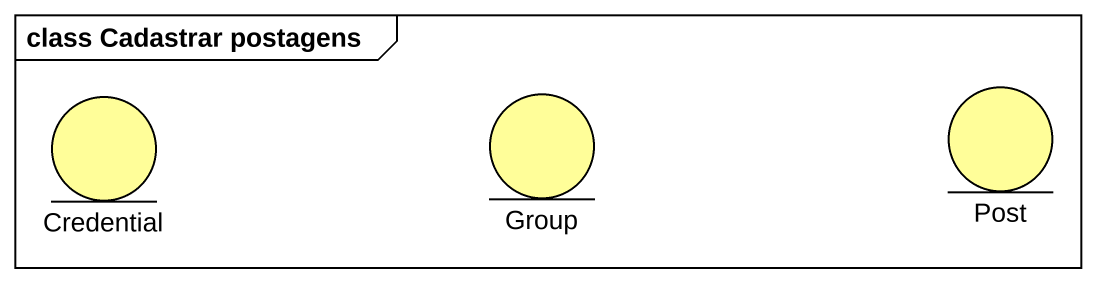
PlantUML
@startuml
mainframe class Cadastrar postagens
entity Credential #FFFE99
entity "Group" as Group_ #FFFE99
entity Post #FFFE99
@enduml
